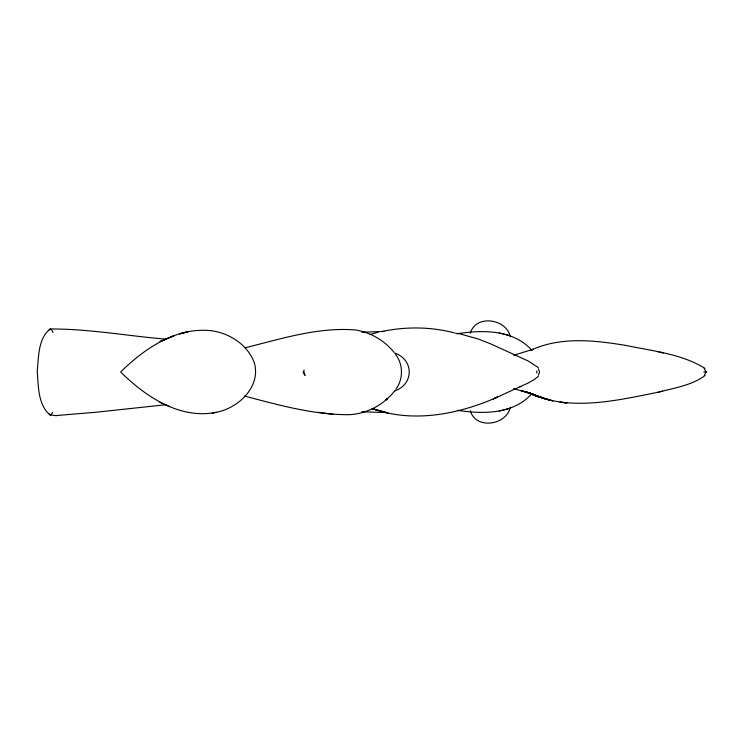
<?xml version="1.0" encoding="UTF-8"?>
<svg xmlns="http://www.w3.org/2000/svg" width="744" height="744" viewBox="0 0 744 744"><rect width="100%" height="100%" fill="white"/><g stroke="black" fill="none" stroke-linecap="round" stroke-linejoin="round"><path stroke-width="1.12" d="M536.815 373.079L536.805 370.884M510.365 407.191C506.562 425.28 475.667 429.967 470.301 410.669M470.301 333.331C475.667 314.033 506.562 318.72 510.365 336.809M303.245 372L305.012 375.264L303.245 372L304.24 370.084M52.684 412.334L51.262 414.548L49.913 414.929C37.73 404.373 38.483 385.857 37.2 371.07C38.809 356.86 37.907 338.762 50.136 328.988C88.741 328.764 127.233 335.953 165.726 339.125M538.414 375.181L539.567 372L538.331 368.708M395.836 389.186C403.546 378.984 403.285 364.253 395.427 354.209M48.937 330.243L49.513 329.387M704.27 375.534L705.963 372L704.149 368.345M394.301 391.307C383.495 405.006 366.718 413.738 349.289 414.706C313.67 414.827 278.656 405.099 244.46 396.022M531.988 393.576C513.462 414.454 482.921 414.213 457.486 410.325M538.396 376.306L534.127 379.663L527.784 383.197L493.253 398.961L497.42 397.11C459.011 414.194 413.934 423.159 373.2 408.977M705.117 375.478C691.892 385.373 674.808 387.81 659.175 391.976M387.438 398.589L385.457 400.253L387.308 398.7M394.599 390.981C414.092 384.332 414.092 359.668 394.599 353.019M520.819 386.415L519.963 386.815M369.805 334.54L378.194 332.224M513.732 355.26L533.216 349.234L530.435 350.424C560.418 336.362 594.456 340.241 626.095 345.467C652.767 351.103 681.513 353.791 704.996 368.401M244.925 347.829C280.953 338.948 318.079 326.849 355.604 329.992C370.558 332.391 384.443 340.501 393.967 352.256M499.308 411.069L509.203 408.53M216.309 412.306C238.35 408.121 261.237 386.778 254.309 362.737C247.826 345.169 230.51 333.712 212.458 330.875C177.1 326.281 144.652 348.285 120.668 372C145.331 396.403 179.881 419.7 216.309 412.306L212.17 413.171M661.611 391.409L662.597 391.186M513.5 388.666L533.206 394.078L520.679 390.442L543.111 398.077L526.436 391.93C567.802 412.111 614.842 400.932 657.715 392.302M656.72 392.534L660.17 391.753M382.993 331.275C406.596 326.504 431.074 326.765 454.417 332.903M457.262 333.721C482.754 329.778 513.388 329.49 531.979 350.415M166.396 404.671L95.483 412.297L55.735 415.589M361.817 332.215L383.988 331.443M385.913 412.539L361.817 411.785M703.787 372L706.8 372M56.414 415.663L49.913 414.929L48.713 413.283M318.395 412.316L333.2 414.334M50.136 328.988L51.513 329.722L53.001 332.373M657.398 351.624L658.394 351.847M663.322 352.982L659.881 352.182M457.774 333.275L478.178 338.976L491.17 344.091L528.073 360.942L538.247 367.545M499.271 332.931L509.101 335.442M455.495 333.191L457.634 333.758M543.464 398.291L549.807 400.16L534.564 395.176L552.848 400.877L544.301 398.514M372.028 408.782L388.061 413.022L373.079 408.772M532.434 394.357L536.266 395.631L529.905 393.427M514.941 354.925L513.574 354.33L514.132 354.572M159.858 402.337L168.423 406.14M528.5 392.637L540.06 397.166L528.519 392.665M303.822 371.833L304.11 373.59M163.996 339.841L159.979 341.598L173.984 335.814L163.996 339.841M183.945 332.754L179.62 333.889L187.655 331.824L183.945 332.754M566.751 402.932L560.148 402.197L566.751 402.932M536.443 395.966L530.472 393.595L536.443 395.966"/></g></svg>
